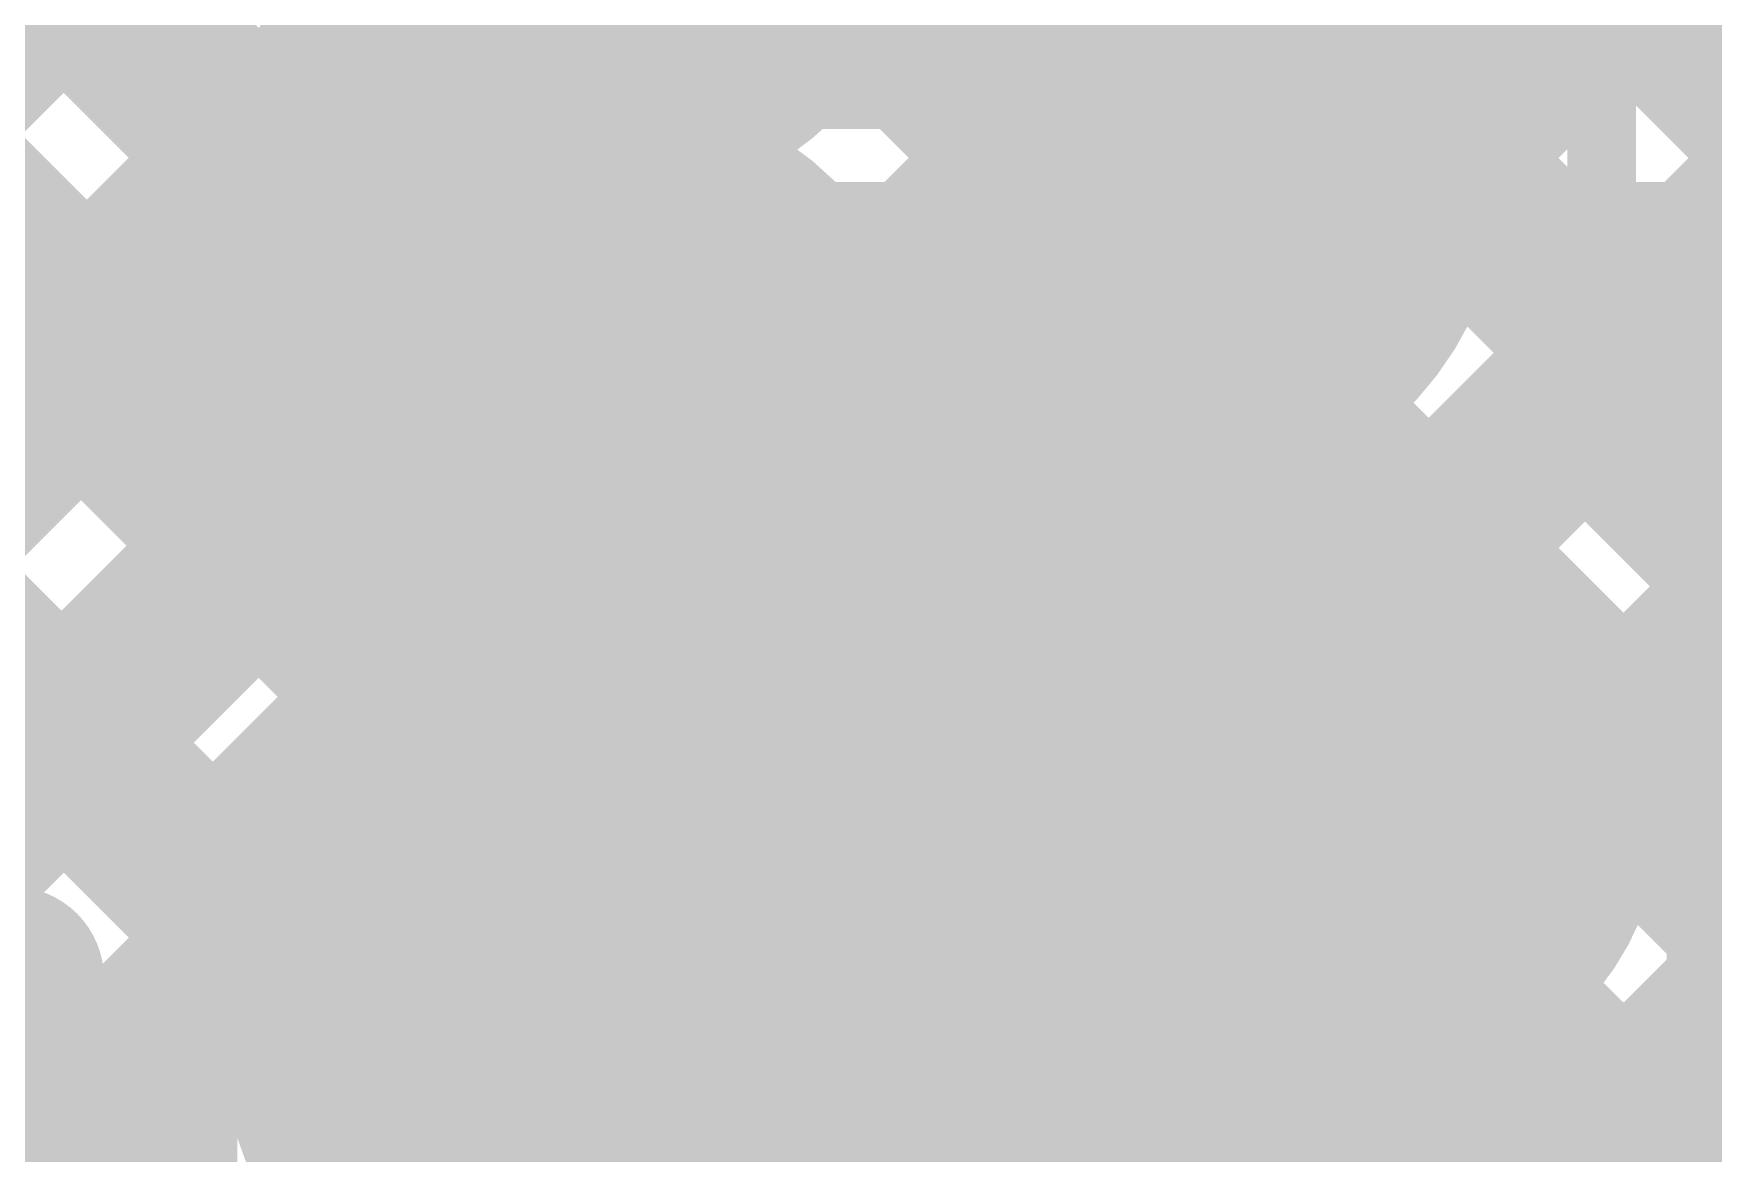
# Model space of a CAD drawing. Header units: millimetres. Extents: x 13 to 259, y -2 to 326.
# Drawn here: x 131.032 to 134.687, y 111.536 to 113.973 of the extents above; entities that cross this region are included whole.
import ezdxf

# ---------------------------------------------------------------- set-up
doc = ezdxf.new("R2010")
doc.units = ezdxf.units.MM
for name, color, linetype in [('BottomLayer', 5, 'Continuous'), ('ConnectLayer', 7, 'Continuous'), ('DrillDrawing', 1, 'Continuous'), ('Mechanical14', 56, 'Continuous'), ('Mechanical8', 56, 'Continuous'), ('MidLayer1', 16, 'Continuous'), ('MidLayer2', 76, 'Continuous'), ('MidLayer3', 90, 'Continuous'), ('MidLayer4', 156, 'Continuous'), ('MidLayer5', 130, 'Continuous'), ('MidLayer6', 216, 'Continuous'), ('MultiLayer', 9, 'Continuous'), ('TopLayer', 1, 'Continuous'), ('TopPaste', 8, 'Continuous'), ('TopSolder', 216, 'Continuous')]:
    doc.layers.add(name, color=color, linetype=linetype)

# ---------------------------------------------------------------- blocks, each defined once
blk = doc.blocks.new('SAMTEC_ASP_127797_01_185')
at = {"layer": 'Mechanical14', "const_width": 0.1}
for points in [[(-11.1252, -1.8796), (-11.7348, -1.8796)], [(-11.1252, -2.0206), (-11.1252, -1.8796)], [(-9.8552, -1.8796), (-10.4648, -1.8796)], [(-10.4648, -2.0206), (-10.4648, -1.8796)], [(-9.8552, -2.0206), (-9.8552, -1.8796)], [(-11.0109, -2.0206), (-11.1252, -2.0206)], [(-11.0109, -2.3762), (-11.0109, -2.0206)], [(-10.4648, -2.0206), (-10.5791, -2.0206)], [(-10.5791, -2.3762), (-10.5791, -2.0206)], [(-9.7409, -2.0206), (-9.8552, -2.0206)], [(-9.7409, -2.3762), (-9.7409, -2.0206)], [(-9.1948, -2.0206), (-9.3091, -2.0206)], [(-9.3091, -2.3762), (-9.3091, -2.0206)], [(-11.0109, -2.1336), (-11.8491, -2.1336)], [(-9.7409, -2.1336), (-10.5791, -2.1336)], [(-8.4709, -2.1336), (-9.3091, -2.1336)], [(-10.5791, -2.3762), (-11.0109, -2.3762)], [(-9.3091, -2.3762), (-9.7409, -2.3762)], [(-10.5791, -2.7038), (-11.0109, -2.7038)], [(-11.0109, -3.0594), (-11.0109, -2.7038)], [(-10.5791, -3.0594), (-10.5791, -2.7038)], [(-9.7409, -3.0594), (-9.7409, -2.7038)], [(-9.3091, -2.7038), (-9.7409, -2.7038)], [(-9.3091, -3.0594), (-9.3091, -2.7038)], [(-11.0109, -2.9464), (-11.8491, -2.9464)], [(-9.7409, -2.9464), (-10.5791, -2.9464)], [(-8.4709, -2.9464), (-9.3091, -2.9464)], [(-11.1252, -3.2004), (-11.1252, -3.0594)], [(-11.0109, -3.0594), (-11.1252, -3.0594)], [(-10.4648, -3.0594), (-10.5791, -3.0594)], [(-10.4648, -3.2004), (-10.4648, -3.0594)], [(-9.8552, -3.2004), (-9.8552, -3.0594)], [(-9.7409, -3.0594), (-9.8552, -3.0594)], [(-9.1948, -3.0594), (-9.3091, -3.0594)], [(-11.1252, -3.2004), (-11.7348, -3.2004)], [(-9.8552, -3.2004), (-10.4648, -3.2004)]]:
    blk.add_lwpolyline(points, dxfattribs=at)
at = {"layer": 'Mechanical14', "const_width": 0.05}
for points in [[(-11.1502, -1.8796, 1), (-11.1002, -1.8796, 1)], [(-11.1502, -1.8796, 1), (-11.1002, -1.8796, 1)], [(-10.4898, -1.8796, 1), (-10.4398, -1.8796, 1)], [(-10.4898, -1.8796, 1), (-10.4398, -1.8796, 1)], [(-9.8802, -1.8796, 1), (-9.8302, -1.8796, 1)], [(-9.8802, -1.8796, 1), (-9.8302, -1.8796, 1)], [(-11.1502, -2.0206, 1), (-11.1002, -2.0206, 1)], [(-11.1502, -2.0206, 1), (-11.1002, -2.0206, 1)], [(-11.0359, -2.0206, 1), (-10.9859, -2.0206, 1)], [(-11.0359, -2.0206, 1), (-10.9859, -2.0206, 1)], [(-10.6041, -2.0206, 1), (-10.5541, -2.0206, 1)], [(-10.6041, -2.0206, 1), (-10.5541, -2.0206, 1)], [(-10.4898, -2.0206, 1), (-10.4398, -2.0206, 1)], [(-10.4898, -2.0206, 1), (-10.4398, -2.0206, 1)], [(-9.8802, -2.0206, 1), (-9.8302, -2.0206, 1)], [(-9.8802, -2.0206, 1), (-9.8302, -2.0206, 1)], [(-9.7659, -2.0206, 1), (-9.7159, -2.0206, 1)], [(-9.7659, -2.0206, 1), (-9.7159, -2.0206, 1)], [(-9.3341, -2.0206, 1), (-9.2841, -2.0206, 1)], [(-9.3341, -2.0206, 1), (-9.2841, -2.0206, 1)], [(-11.0359, -2.1336, 1), (-10.9859, -2.1336, 1)], [(-10.6041, -2.1336, 1), (-10.5541, -2.1336, 1)], [(-9.7659, -2.1336, 1), (-9.7159, -2.1336, 1)], [(-9.3341, -2.1336, 1), (-9.2841, -2.1336, 1)], [(-11.0359, -2.3762, 1), (-10.9859, -2.3762, 1)], [(-11.0359, -2.3762, 1), (-10.9859, -2.3762, 1)], [(-10.6041, -2.3762, 1), (-10.5541, -2.3762, 1)], [(-10.6041, -2.3762, 1), (-10.5541, -2.3762, 1)], [(-9.7659, -2.3762, 1), (-9.7159, -2.3762, 1)], [(-9.7659, -2.3762, 1), (-9.7159, -2.3762, 1)], [(-9.3341, -2.3762, 1), (-9.2841, -2.3762, 1)], [(-9.3341, -2.3762, 1), (-9.2841, -2.3762, 1)], [(-11.0359, -2.7038, 1), (-10.9859, -2.7038, 1)], [(-11.0359, -2.7038, 1), (-10.9859, -2.7038, 1)], [(-10.6041, -2.7038, 1), (-10.5541, -2.7038, 1)], [(-10.6041, -2.7038, 1), (-10.5541, -2.7038, 1)], [(-9.7659, -2.7038, 1), (-9.7159, -2.7038, 1)], [(-9.7659, -2.7038, 1), (-9.7159, -2.7038, 1)], [(-9.3341, -2.7038, 1), (-9.2841, -2.7038, 1)], [(-9.3341, -2.7038, 1), (-9.2841, -2.7038, 1)], [(-11.0359, -2.9464, 1), (-10.9859, -2.9464, 1)], [(-10.6041, -2.9464, 1), (-10.5541, -2.9464, 1)], [(-9.7659, -2.9464, 1), (-9.7159, -2.9464, 1)], [(-9.3341, -2.9464, 1), (-9.2841, -2.9464, 1)], [(-11.1502, -3.0594, 1), (-11.1002, -3.0594, 1)], [(-11.1502, -3.0594, 1), (-11.1002, -3.0594, 1)], [(-11.0359, -3.0594, 1), (-10.9859, -3.0594, 1)], [(-11.0359, -3.0594, 1), (-10.9859, -3.0594, 1)], [(-10.6041, -3.0594, 1), (-10.5541, -3.0594, 1)], [(-10.6041, -3.0594, 1), (-10.5541, -3.0594, 1)], [(-10.4898, -3.0594, 1), (-10.4398, -3.0594, 1)], [(-10.4898, -3.0594, 1), (-10.4398, -3.0594, 1)], [(-9.8802, -3.0594, 1), (-9.8302, -3.0594, 1)], [(-9.8802, -3.0594, 1), (-9.8302, -3.0594, 1)], [(-9.7659, -3.0594, 1), (-9.7159, -3.0594, 1)], [(-9.7659, -3.0594, 1), (-9.7159, -3.0594, 1)], [(-9.3341, -3.0594, 1), (-9.2841, -3.0594, 1)], [(-9.3341, -3.0594, 1), (-9.2841, -3.0594, 1)], [(-11.1502, -3.2004, 1), (-11.1002, -3.2004, 1)], [(-11.1502, -3.2004, 1), (-11.1002, -3.2004, 1)], [(-10.4898, -3.2004, 1), (-10.4398, -3.2004, 1)], [(-10.4898, -3.2004, 1), (-10.4398, -3.2004, 1)], [(-9.8802, -3.2004, 1), (-9.8302, -3.2004, 1)], [(-9.8802, -3.2004, 1), (-9.8302, -3.2004, 1)]]:
    blk.add_lwpolyline(points, format="xyb", close=True, dxfattribs=at)
at = {"layer": 'Mechanical8', "const_width": 0.1}
for points in [[(-10.795, -1.905), (-10.795, -0.905)], [(-9.525, -1.905), (-9.525, -0.905)], [(-11.065, -1.905), (-12.065, -1.905)], [(-10.795, -1.905), (-11.795, -1.905)], [(-10.795, -2.905), (-10.795, -1.905)], [(-9.795, -1.905), (-10.795, -1.905)], [(-9.525, -1.905), (-10.525, -1.905)], [(-9.525, -2.905), (-9.525, -1.905)], [(-8.525, -1.905), (-9.525, -1.905)], [(-8.255, -1.905), (-9.255, -1.905)], [(-10.795, -3.175), (-10.795, -2.175)], [(-9.525, -3.175), (-9.525, -2.175)], [(-11.065, -3.175), (-12.065, -3.175)], [(-10.795, -3.175), (-11.795, -3.175)], [(-10.795, -4.175), (-10.795, -3.175)], [(-9.795, -3.175), (-10.795, -3.175)], [(-9.525, -3.175), (-10.525, -3.175)], [(-9.525, -4.175), (-9.525, -3.175)], [(-8.525, -3.175), (-9.525, -3.175)], [(-8.255, -3.175), (-9.255, -3.175)]]:
    blk.add_lwpolyline(points, dxfattribs=at)
at = {"layer": 'Mechanical8', "const_width": 0.05}
for points in [[(-10.82, -0.905, 1), (-10.77, -0.905, 1)], [(-9.55, -0.905, 1), (-9.5, -0.905, 1)], [(-11.09, -1.905, 1), (-11.04, -1.905, 1)], [(-10.82, -1.905, 1), (-10.77, -1.905, 1)], [(-10.82, -1.905, 1), (-10.77, -1.905, 1)], [(-10.82, -1.905, 1), (-10.77, -1.905, 1)], [(-10.82, -1.905, 1), (-10.77, -1.905, 1)], [(-10.55, -1.905, 1), (-10.5, -1.905, 1)], [(-9.82, -1.905, 1), (-9.77, -1.905, 1)], [(-9.55, -1.905, 1), (-9.5, -1.905, 1)], [(-9.55, -1.905, 1), (-9.5, -1.905, 1)], [(-9.55, -1.905, 1), (-9.5, -1.905, 1)], [(-9.55, -1.905, 1), (-9.5, -1.905, 1)], [(-9.28, -1.905, 1), (-9.23, -1.905, 1)], [(-10.82, -2.175, 1), (-10.77, -2.175, 1)], [(-9.55, -2.175, 1), (-9.5, -2.175, 1)], [(-10.82, -2.905, 1), (-10.77, -2.905, 1)], [(-9.55, -2.905, 1), (-9.5, -2.905, 1)], [(-11.09, -3.175, 1), (-11.04, -3.175, 1)], [(-10.82, -3.175, 1), (-10.77, -3.175, 1)], [(-10.82, -3.175, 1), (-10.77, -3.175, 1)], [(-10.82, -3.175, 1), (-10.77, -3.175, 1)], [(-10.82, -3.175, 1), (-10.77, -3.175, 1)], [(-10.55, -3.175, 1), (-10.5, -3.175, 1)], [(-9.82, -3.175, 1), (-9.77, -3.175, 1)], [(-9.55, -3.175, 1), (-9.5, -3.175, 1)], [(-9.55, -3.175, 1), (-9.5, -3.175, 1)], [(-9.55, -3.175, 1), (-9.5, -3.175, 1)], [(-9.55, -3.175, 1), (-9.5, -3.175, 1)], [(-9.28, -3.175, 1), (-9.23, -3.175, 1)], [(-10.82, -4.175, 1), (-10.77, -4.175, 1)], [(-9.55, -4.175, 1), (-9.5, -4.175, 1)]]:
    blk.add_lwpolyline(points, format="xyb", close=True, dxfattribs=at)
at = {"layer": 'TopLayer', "const_width": 0.32}
for points in [[(-10.955, -1.905, 1), (-10.635, -1.905, 1)], [(-9.685, -1.905, 1), (-9.365, -1.905, 1)], [(-10.955, -3.175, 1), (-10.635, -3.175, 1)], [(-9.685, -3.175, 1), (-9.365, -3.175, 1)]]:
    blk.add_lwpolyline(points, format="xyb", close=True, dxfattribs=at)
at = {"layer": 'TopPaste', "const_width": 0.32}
for points in [[(-10.955, -1.905, 1), (-10.635, -1.905, 1)], [(-9.685, -1.905, 1), (-9.365, -1.905, 1)], [(-10.955, -3.175, 1), (-10.635, -3.175, 1)], [(-9.685, -3.175, 1), (-9.365, -3.175, 1)]]:
    blk.add_lwpolyline(points, format="xyb", close=True, dxfattribs=at)
at = {"layer": 'TopSolder', "const_width": 0.4216}
for points in [[(-12.2758, -1.905, 1), (-11.8542, -1.905, 1)], [(-11.0058, -1.905, 1), (-10.5842, -1.905, 1)], [(-9.7358, -1.905, 1), (-9.3142, -1.905, 1)], [(-12.2758, -3.175, 1), (-11.8542, -3.175, 1)], [(-11.0058, -3.175, 1), (-10.5842, -3.175, 1)], [(-9.7358, -3.175, 1), (-9.3142, -3.175, 1)]]:
    blk.add_lwpolyline(points, format="xyb", close=True, dxfattribs=at)

msp = doc.modelspace()

# ---------------------------------------------------------------- linework, layer by layer
at = {"layer": 'BottomLayer', "const_width": 0.25}
for points in [[(132.1001, 113.0857, 1), (132.35, 113.0857, 1)], [(133.3701, 113.0857, 1), (133.62, 113.0857, 1)], [(132.1001, 111.8157, 1), (132.35, 111.8157, 1)], [(133.3701, 111.8157, 1), (133.62, 111.8157, 1)]]:
    msp.add_lwpolyline(points, format="xyb", close=True, dxfattribs=at)
at = {"layer": 'ConnectLayer', "const_width": 0.4}
for points in [[(125.5861, 121.3351), (137.0944, 109.8268)], [(124.2137, 120.162), (132.0104, 112.3653)], [(127.0845, 118.9882), (132.436, 113.6367)], [(125.4799, 118.8957), (132.0104, 112.3653)], [(127.177, 118.8957), (132.436, 113.6367)], [(128.0255, 118.8957), (137.0944, 109.8268)], [(126.476, 118.7482), (131.7668, 113.4574)], [(126.476, 118.7482), (131.7668, 113.4574)], [(126.7, 118.5241), (131.7668, 113.4574)], [(126.7, 117.6756), (132.0104, 112.3653)], [(133.608, 112.3948), (136.726, 115.5128)], [(133.608, 112.3948), (136.726, 115.5128)], [(133.9685, 112.7553), (136.726, 115.5128)], [(120.9938, 103.1747), (133.0535, 115.2344)], [(120.9938, 103.1747), (133.0535, 115.2344)], [(120.1551, 103.1846), (132.037, 115.0665)], [(120.1551, 103.1846), (132.037, 115.0665)], [(126.7, 109.7295), (132.037, 115.0665)], [(134.057, 111.9953), (137.1254, 115.0637)], [(134.057, 111.9953), (137.1254, 115.0637)], [(134.057, 111.9953), (137.1254, 115.0637)], [(132.6193, 112.2546), (135.2193, 114.8546)], [(132.6193, 112.2546), (135.2193, 114.8546)], [(134.035, 113.6704), (135.2193, 114.8546)], [(134.0424, 114.5758), (137.5252, 111.0931)], [(134.0424, 114.5758), (137.5252, 111.0931)], [(134.0424, 114.5758), (137.5252, 111.0931)], [(132.3333, 113.6657), (132.9151, 114.2475)], [(132.3333, 113.6657), (132.9151, 114.2475)], [(132.7456, 114.0781), (132.9151, 114.2475)], [(132.7762, 114.1451), (133.2844, 113.6368)], [(126.7, 108.881), (131.7835, 113.9644)], [(133.8922, 110.982), (136.8688, 113.9585)], [(133.8922, 110.982), (136.8688, 113.9585)], [(133.9461, 113.9754), (134.0289, 113.8926)], [(134.0349, 111.1247), (136.8688, 113.9585)], [(133.8993, 113.926), (134.0289, 113.7964)], [(133.8698, 113.9), (136.8493, 110.9204)], [(133.8698, 113.9), (136.8493, 110.9204)], [(134.0289, 113.7964), (134.0289, 113.8926)], [(132.3333, 113.6657), (132.5027, 113.8351)], [(132.3019, 113.7707), (132.436, 113.6367)], [(132.7857, 113.2695), (133.3112, 113.7951)], [(132.7857, 113.2695), (133.3112, 113.7951)], [(132.7857, 113.2696), (133.3112, 113.7951)], [(133.495, 113.6757), (133.495, 113.7657)], [(134.035, 113.6757), (134.035, 113.7657)], [(134.035, 113.7347), (136.8493, 110.9204)], [(130.0843, 113.4428), (131.6395, 111.8877)], [(130.0844, 113.4428), (131.6395, 111.8877)], [(130.0844, 113.4428), (131.6395, 111.8877)], [(133.078, 113.4257), (133.2258, 113.4257)], [(133.2258, 113.4257), (133.5451, 113.1064)], [(132.776, 113.2967), (133.706, 112.3667)], [(132.776, 113.2967), (133.706, 112.3667)], [(132.7761, 113.2966), (132.9101, 113.1626)], [(133.105, 112.2807), (133.105, 113.2783)], [(133.7312, 113.1901), (137.0944, 109.8268)], [(129.539, 113.1396), (136.8443, 105.8343)], [(129.539, 113.1396), (136.8443, 105.8343)], [(129.539, 113.1396), (131.7643, 110.9143)], [(133.105, 112.7404), (133.5081, 113.1434)], [(133.4453, 113.0806), (133.5004, 113.1357)], [(133.5451, 112.4526), (133.5451, 113.1064)], [(128.2627, 109.5951), (131.6451, 112.9775)], [(128.2627, 109.5951), (131.6451, 112.9775)], [(128.2627, 109.5951), (131.6451, 112.9775)], [(133.105, 112.9677), (133.5451, 112.5277)], [(132.6193, 112.2547), (133.0561, 112.6915)], [(132.5967, 112.6275), (133.0368, 112.1874)], [(132.5967, 112.6275), (133.0368, 112.1874)], [(132.5967, 112.6275), (133.0368, 112.1874)], [(128.5701, 109.054), (132.0412, 112.5251)], [(128.5701, 109.054), (132.0412, 112.5251)], [(128.5701, 109.054), (132.0412, 112.5251)], [(132.1231, 112.3968), (132.222, 112.4957)], [(133.495, 112.4057), (133.495, 112.4957)], [(134.035, 112.4057), (134.035, 112.4957)], [(134.375, 112.4631), (134.785, 112.0531)], [(134.375, 112.2807), (134.375, 112.4631)], [(134.375, 112.3133), (134.4499, 112.3882)], [(134.785, 106.0726), (134.785, 112.0531)], [(134.046, 112.0267), (136.7201, 109.3526)], [(134.046, 112.0267), (136.7201, 109.3526)], [(134.046, 112.0267), (136.7201, 109.3526)], [(134.085, 111.8188), (134.2535, 111.9873)], [(129.575, 110.5064), (130.985, 111.9164)], [(130.985, 111.6719), (130.985, 111.9164)], [(132.815, 111.8188), (132.9139, 111.9177)], [(133.8922, 110.982), (134.785, 111.8748)], [(134.1695, 111.9032), (134.785, 111.2877)], [(130.8736, 111.805), (130.985, 111.6935)], [(132.7388, 111.5256), (132.916, 111.7028)], [(132.7388, 111.5256), (132.916, 111.7028)], [(132.7388, 111.5256), (132.916, 111.7028)], [(132.7389, 111.5257), (132.916, 111.7028)], [(129.575, 110.2619), (130.985, 111.6719)], [(132.7746, 111.601), (133.2804, 111.0953)], [(132.7746, 111.601), (133.2804, 111.0953)], [(132.7746, 111.601), (133.2804, 111.0953)], [(132.7746, 111.601), (133.2804, 111.0953)], [(128.0456, 107.6809), (131.7861, 111.4215)], [(128.0456, 107.6809), (131.7861, 111.4215)], [(128.0456, 107.681), (131.7861, 111.4215)], [(133.8667, 111.3575), (149.9721, 95.2521)], [(133.8667, 111.3575), (149.9721, 95.2521)], [(133.8667, 111.3575), (134.785, 110.4391)]]:
    msp.add_lwpolyline(points, dxfattribs=at)
at = {"layer": 'ConnectLayer'}
for points, const_width in [([(132.815, 114.3557, 1), (131.6351, 114.3557, 1)], 0.4), ([(134.085, 114.3557, 1), (132.9051, 114.3557, 1)], 0.4), ([(134.085, 114.3557, 1), (132.9051, 114.3557, 1)], 0.4), ([(132.6762, 114.1451, 1), (132.8762, 114.1451, 1)], 0.2), ([(132.6456, 114.0781, 1), (132.8456, 114.0781, 1)], 0.2), ([(133.8752, 114.0128, 1), (134.0752, 114.0128, 1)], 0.2), ([(133.8752, 114.0128, 1), (134.0752, 114.0128, 1)], 0.2), ([(133.8752, 114.0128, 1), (134.0752, 114.0128, 1)], 0.2), ([(131.6835, 113.9644, 1), (131.8835, 113.9644, 1)], 0.2), ([(133.8461, 113.9754, 1), (134.0461, 113.9754, 1)], 0.2), ([(133.7993, 113.926, 1), (133.9993, 113.926, 1)], 0.2), ([(133.7698, 113.9, 1), (133.9698, 113.9, 1)], 0.2), ([(133.7698, 113.9, 1), (133.9698, 113.9, 1)], 0.2), ([(133.9289, 113.8926, 1), (134.1289, 113.8926, 1)], 0.2), ([(133.9289, 113.8926, 1), (134.1289, 113.8926, 1)], 0.2), ([(132.4027, 113.8351, 1), (132.6027, 113.8351, 1)], 0.2), ([(132.2019, 113.7707, 1), (132.4019, 113.7707, 1)], 0.2), ([(133.2112, 113.7951, 1), (133.4112, 113.7951, 1)], 0.2), ([(133.2112, 113.7951, 1), (133.4112, 113.7951, 1)], 0.2), ([(133.2112, 113.7951, 1), (133.4112, 113.7951, 1)], 0.2), ([(133.9289, 113.7964, 1), (134.1289, 113.7964, 1)], 0.2), ([(133.9289, 113.7964, 1), (134.1289, 113.7964, 1)], 0.2), ([(133.395, 113.7657, 1), (133.595, 113.7657, 1)], 0.2), ([(133.395, 113.7657, 1), (133.595, 113.7657, 1)], 0.2), ([(133.935, 113.7657, 1), (134.135, 113.7657, 1)], 0.2), ([(133.935, 113.7657, 1), (134.135, 113.7657, 1)], 0.2), ([(133.935, 113.7657, 1), (134.135, 113.7657, 1)], 0.2), ([(133.935, 113.7347, 1), (134.135, 113.7347, 1)], 0.2), ([(132.815, 113.0857, 1), (131.6351, 113.0857, 1)], 0.4), ([(132.815, 113.0857, 1), (131.6351, 113.0857, 1)], 0.4), ([(132.815, 113.0857, 1), (131.6351, 113.0857, 1)], 0.4), ([(132.2333, 113.6657, 1), (132.4333, 113.6657, 1)], 0.2), ([(132.2333, 113.6657, 1), (132.4333, 113.6657, 1)], 0.2), ([(132.2333, 113.6657, 1), (132.4333, 113.6657, 1)], 0.2), ([(133.395, 113.6757, 1), (133.595, 113.6757, 1)], 0.2), ([(133.395, 113.6757, 1), (133.595, 113.6757, 1)], 0.2), ([(133.935, 113.6757, 1), (134.135, 113.6757, 1)], 0.2), ([(133.935, 113.6757, 1), (134.135, 113.6757, 1)], 0.2), ([(133.935, 113.6757, 1), (134.135, 113.6757, 1)], 0.2), ([(133.935, 113.6704, 1), (134.135, 113.6704, 1)], 0.2), ([(132.336, 113.6367, 1), (132.536, 113.6367, 1)], 0.2), ([(132.336, 113.6367, 1), (132.536, 113.6367, 1)], 0.2), ([(132.336, 113.6367, 1), (132.536, 113.6367, 1)], 0.2), ([(133.1844, 113.6368, 1), (133.3844, 113.6368, 1)], 0.2), ([(131.6668, 113.4574, 1), (131.8668, 113.4574, 1)], 0.2), ([(131.6668, 113.4574, 1), (131.8668, 113.4574, 1)], 0.2), ([(131.6668, 113.4574, 1), (131.8668, 113.4574, 1)], 0.2), ([(132.978, 113.4257, 1), (133.178, 113.4257, 1)], 0.2), ([(132.978, 113.4257, 1), (133.178, 113.4257, 1)], 0.2), ([(132.978, 113.4257, 1), (133.178, 113.4257, 1)], 0.2), ([(133.1258, 113.4257, 1), (133.3258, 113.4257, 1)], 0.2), ([(133.1258, 113.4257, 1), (133.3258, 113.4257, 1)], 0.2), ([(132.676, 113.2967, 1), (132.876, 113.2967, 1)], 0.2), ([(132.676, 113.2967, 1), (132.876, 113.2967, 1)], 0.2), ([(132.6761, 113.2966, 1), (132.8761, 113.2966, 1)], 0.2), ([(132.6857, 113.2696, 1), (132.8857, 113.2696, 1)], 0.2), ([(132.6857, 113.2695, 1), (132.8857, 113.2695, 1)], 0.2), ([(132.6857, 113.2695, 1), (132.8857, 113.2695, 1)], 0.2), ([(133.005, 113.2783, 1), (133.205, 113.2783, 1)], 0.2), ([(133.005, 113.2783, 1), (133.205, 113.2783, 1)], 0.2), ([(133.005, 113.2783, 1), (133.205, 113.2783, 1)], 0.2), ([(133.6312, 113.1901, 1), (133.8312, 113.1901, 1)], 0.2), ([(132.8101, 113.1626, 1), (133.0101, 113.1626, 1)], 0.2), ([(133.395, 113.1357, 1), (133.595, 113.1357, 1)], 0.2), ([(133.395, 113.1357, 1), (133.595, 113.1357, 1)], 0.2), ([(133.395, 113.1357, 1), (133.595, 113.1357, 1)], 0.2), ([(133.4004, 113.1357, 1), (133.6004, 113.1357, 1)], 0.2), ([(133.4081, 113.1434, 1), (133.6081, 113.1434, 1)], 0.2), ([(131.5351, 113.0857, 1), (131.7351, 113.0857, 1)], 0.2), ([(131.5351, 113.0857, 1), (131.7351, 113.0857, 1)], 0.2), ([(131.5351, 113.0857, 1), (131.7351, 113.0857, 1)], 0.2), ([(132.715, 113.0857, 1), (132.915, 113.0857, 1)], 0.2), ([(132.715, 113.0857, 1), (132.915, 113.0857, 1)], 0.2), ([(132.715, 113.0857, 1), (132.915, 113.0857, 1)], 0.2), ([(133.3453, 113.0806, 1), (133.5453, 113.0806, 1)], 0.2), ([(133.4451, 113.1064, 1), (133.6451, 113.1064, 1)], 0.2), ([(133.4451, 113.1064, 1), (133.6451, 113.1064, 1)], 0.2), ([(133.395, 113.0357, 1), (133.595, 113.0357, 1)], 0.2), ([(133.395, 113.0357, 1), (133.595, 113.0357, 1)], 0.2), ([(133.395, 113.0357, 1), (133.595, 113.0357, 1)], 0.2), ([(131.5451, 112.9775, 1), (131.7451, 112.9775, 1)], 0.2), ([(131.5451, 112.9775, 1), (131.7451, 112.9775, 1)], 0.2), ([(131.5451, 112.9775, 1), (131.7451, 112.9775, 1)], 0.2), ([(133.005, 112.9677, 1), (133.205, 112.9677, 1)], 0.2), ([(133.8685, 112.7553, 1), (134.0685, 112.7553, 1)], 0.2), ([(133.005, 112.7404, 1), (133.205, 112.7404, 1)], 0.2), ([(132.9561, 112.6915, 1), (133.1561, 112.6915, 1)], 0.2), ([(132.4967, 112.6275, 1), (132.6967, 112.6275, 1)], 0.2), ([(132.4967, 112.6275, 1), (132.6967, 112.6275, 1)], 0.2), ([(132.4967, 112.6275, 1), (132.6967, 112.6275, 1)], 0.2), ([(131.9412, 112.5251, 1), (132.1412, 112.5251, 1)], 0.2), ([(131.9412, 112.5251, 1), (132.1412, 112.5251, 1)], 0.2), ([(131.9412, 112.5251, 1), (132.1412, 112.5251, 1)], 0.2), ([(133.4451, 112.5277, 1), (133.6451, 112.5277, 1)], 0.2), ([(132.122, 112.4957, 1), (132.322, 112.4957, 1)], 0.2), ([(133.395, 112.4957, 1), (133.595, 112.4957, 1)], 0.2), ([(133.395, 112.4957, 1), (133.595, 112.4957, 1)], 0.2), ([(133.935, 112.4957, 1), (134.135, 112.4957, 1)], 0.2), ([(133.935, 112.4957, 1), (134.135, 112.4957, 1)], 0.2), ([(133.935, 112.4957, 1), (134.135, 112.4957, 1)], 0.2), ([(133.4451, 112.4526, 1), (133.6451, 112.4526, 1)], 0.2), ([(134.275, 112.4631, 1), (134.475, 112.4631, 1)], 0.2), ([(134.275, 112.4631, 1), (134.475, 112.4631, 1)], 0.2), ([(132.815, 111.8157, 1), (131.6351, 111.8157, 1)], 0.4), ([(132.815, 111.8157, 1), (131.6351, 111.8157, 1)], 0.4), ([(132.815, 111.8157, 1), (131.6351, 111.8157, 1)], 0.4), ([(132.0231, 112.3968, 1), (132.2231, 112.3968, 1)], 0.2), ([(132.0231, 112.3968, 1), (132.2231, 112.3968, 1)], 0.2), ([(132.1281, 112.4057, 1), (132.3281, 112.4057, 1)], 0.2), ([(134.085, 111.8157, 1), (132.9051, 111.8157, 1)], 0.4), ([(134.085, 111.8157, 1), (132.9051, 111.8157, 1)], 0.4), ([(133.395, 112.4057, 1), (133.595, 112.4057, 1)], 0.2), ([(133.395, 112.4057, 1), (133.595, 112.4057, 1)], 0.2), ([(133.3981, 112.4057, 1), (133.5981, 112.4057, 1)], 0.2), ([(133.508, 112.3948, 1), (133.708, 112.3948, 1)], 0.2), ([(133.508, 112.3948, 1), (133.708, 112.3948, 1)], 0.2), ([(133.935, 112.4057, 1), (134.135, 112.4057, 1)], 0.2), ([(133.935, 112.4057, 1), (134.135, 112.4057, 1)], 0.2), ([(133.935, 112.4057, 1), (134.135, 112.4057, 1)], 0.2), ([(134.3499, 112.3882, 1), (134.5499, 112.3882, 1)], 0.2), ([(131.9104, 112.3653, 1), (132.1104, 112.3653, 1)], 0.2), ([(131.9104, 112.3653, 1), (132.1104, 112.3653, 1)], 0.2), ([(131.9104, 112.3653, 1), (132.1104, 112.3653, 1)], 0.2), ([(133.606, 112.3667, 1), (133.806, 112.3667, 1)], 0.2), ([(133.606, 112.3667, 1), (133.806, 112.3667, 1)], 0.2), ([(134.275, 112.3133, 1), (134.475, 112.3133, 1)], 0.2), ([(133.005, 112.2807, 1), (133.205, 112.2807, 1)], 0.2), ([(134.275, 112.2807, 1), (134.475, 112.2807, 1)], 0.2), ([(134.275, 112.2807, 1), (134.475, 112.2807, 1)], 0.2), ([(134.275, 112.2807, 1), (134.475, 112.2807, 1)], 0.2), ([(132.5193, 112.2547, 1), (132.7193, 112.2547, 1)], 0.2), ([(132.5193, 112.2546, 1), (132.7193, 112.2546, 1)], 0.2), ([(132.5193, 112.2546, 1), (132.7193, 112.2546, 1)], 0.2), ([(133.0044, 112.2579, 1), (133.2044, 112.2579, 1)], 0.2), ([(132.9368, 112.1874, 1), (133.1368, 112.1874, 1)], 0.2), ([(132.9368, 112.1874, 1), (133.1368, 112.1874, 1)], 0.2), ([(132.9368, 112.1874, 1), (133.1368, 112.1874, 1)], 0.2), ([(133.8752, 112.1586, 1), (134.0752, 112.1586, 1)], 0.2), ([(133.8752, 112.1586, 1), (134.0752, 112.1586, 1)], 0.2), ([(133.8752, 112.1586, 1), (134.0752, 112.1586, 1)], 0.2), ([(134.685, 112.0531, 1), (134.885, 112.0531, 1)], 0.2), ([(134.685, 112.0531, 1), (134.885, 112.0531, 1)], 0.2), ([(133.946, 112.0267, 1), (134.146, 112.0267, 1)], 0.2), ([(133.946, 112.0267, 1), (134.146, 112.0267, 1)], 0.2), ([(133.946, 112.0267, 1), (134.146, 112.0267, 1)], 0.2), ([(133.957, 111.9953, 1), (134.157, 111.9953, 1)], 0.2), ([(133.957, 111.9953, 1), (134.157, 111.9953, 1)], 0.2), ([(133.957, 111.9953, 1), (134.157, 111.9953, 1)], 0.2), ([(134.1535, 111.9873, 1), (134.3535, 111.9873, 1)], 0.2), ([(134.1535, 111.9873, 1), (134.3535, 111.9873, 1)], 0.2), ([(134.1535, 111.9873, 1), (134.3535, 111.9873, 1)], 0.2), ([(130.885, 111.9164, 1), (131.085, 111.9164, 1)], 0.2), ([(130.885, 111.9164, 1), (131.085, 111.9164, 1)], 0.2), ([(132.8139, 111.9177, 1), (133.0139, 111.9177, 1)], 0.2), ([(132.8139, 111.9177, 1), (133.0139, 111.9177, 1)], 0.2), ([(131.5395, 111.8877, 1), (131.7395, 111.8877, 1)], 0.2), ([(131.5395, 111.8877, 1), (131.7395, 111.8877, 1)], 0.2), ([(131.5395, 111.8877, 1), (131.7395, 111.8877, 1)], 0.2), ([(134.0695, 111.9032, 1), (134.2695, 111.9032, 1)], 0.2), ([(134.685, 111.8748, 1), (134.885, 111.8748, 1)], 0.2), ([(130.7736, 111.805, 1), (130.9736, 111.805, 1)], 0.2), ([(131.5351, 111.8157, 1), (131.7351, 111.8157, 1)], 0.2), ([(131.5351, 111.8157, 1), (131.7351, 111.8157, 1)], 0.2), ([(131.5351, 111.8157, 1), (131.7351, 111.8157, 1)], 0.2), ([(132.715, 111.8188, 1), (132.915, 111.8188, 1)], 0.2), ([(132.715, 111.8157, 1), (132.915, 111.8157, 1)], 0.2), ([(132.715, 111.8157, 1), (132.915, 111.8157, 1)], 0.2), ([(132.715, 111.8157, 1), (132.915, 111.8157, 1)], 0.2), ([(132.715, 111.8157, 1), (132.915, 111.8157, 1)], 0.2), ([(132.8051, 111.8157, 1), (133.0051, 111.8157, 1)], 0.2), ([(132.8051, 111.8157, 1), (133.0051, 111.8157, 1)], 0.2), ([(133.985, 111.8188, 1), (134.185, 111.8188, 1)], 0.2), ([(133.985, 111.8157, 1), (134.185, 111.8157, 1)], 0.2), ([(133.985, 111.8157, 1), (134.185, 111.8157, 1)], 0.2), ([(133.985, 111.8157, 1), (134.185, 111.8157, 1)], 0.2), ([(133.985, 111.8157, 1), (134.185, 111.8157, 1)], 0.2), ([(133.985, 111.8157, 1), (134.185, 111.8157, 1)], 0.2), ([(130.885, 111.6935, 1), (131.085, 111.6935, 1)], 0.2), ([(132.816, 111.7028, 1), (133.016, 111.7028, 1)], 0.2), ([(132.816, 111.7028, 1), (133.016, 111.7028, 1)], 0.2), ([(132.816, 111.7028, 1), (133.016, 111.7028, 1)], 0.2), ([(132.816, 111.7028, 1), (133.016, 111.7028, 1)], 0.2), ([(130.885, 111.6719, 1), (131.085, 111.6719, 1)], 0.2), ([(130.885, 111.6719, 1), (131.085, 111.6719, 1)], 0.2), ([(132.6746, 111.601, 1), (132.8746, 111.601, 1)], 0.2), ([(132.6746, 111.601, 1), (132.8746, 111.601, 1)], 0.2), ([(132.6746, 111.601, 1), (132.8746, 111.601, 1)], 0.2), ([(132.6746, 111.601, 1), (132.8746, 111.601, 1)], 0.2), ([(132.6388, 111.5256, 1), (132.8388, 111.5256, 1)], 0.2), ([(132.6388, 111.5256, 1), (132.8388, 111.5256, 1)], 0.2), ([(132.6388, 111.5256, 1), (132.8388, 111.5256, 1)], 0.2), ([(132.6389, 111.5257, 1), (132.8389, 111.5257, 1)], 0.2), ([(133.8752, 111.4728, 1), (134.0752, 111.4728, 1)], 0.2), ([(133.8752, 111.4728, 1), (134.0752, 111.4728, 1)], 0.2), ([(133.8752, 111.4728, 1), (134.0752, 111.4728, 1)], 0.2), ([(131.6861, 111.4215, 1), (131.8861, 111.4215, 1)], 0.2), ([(131.6861, 111.4215, 1), (131.8861, 111.4215, 1)], 0.2), ([(131.6861, 111.4215, 1), (131.8861, 111.4215, 1)], 0.2), ([(131.7035, 111.4029, 1), (131.9035, 111.4029, 1)], 0.2), ([(131.7035, 111.4029, 1), (131.9035, 111.4029, 1)], 0.2), ([(131.7035, 111.4029, 1), (131.9035, 111.4029, 1)], 0.2), ([(133.7667, 111.3575, 1), (133.9667, 111.3575, 1)], 0.2), ([(133.7667, 111.3575, 1), (133.9667, 111.3575, 1)], 0.2), ([(133.7667, 111.3575, 1), (133.9667, 111.3575, 1)], 0.2)]:
    msp.add_lwpolyline(points, format="xyb", close=True, dxfattribs=dict(at, const_width=const_width))
at = {"layer": 'ConnectLayer', "const_width": 0.4}
for points in [[(133.495, 113.7657, -1), (133.495, 114.9457)], [(134.085, 114.3557, -0.156291), (133.9752, 114.0128)], [(133.9752, 114.0128, -0.119394), (134.035, 113.7657)], [(133.9752, 114.0128, -0.119394), (134.035, 113.7657)], [(133.495, 112.4957, -1), (133.495, 113.6757)], [(134.035, 113.6757, -0.414214), (133.495, 113.1357)], [(134.035, 113.6757, -0.414214), (133.495, 113.1357)], [(133.078, 113.4257, -0.091023), (133.105, 113.2783)], [(133.078, 113.4257, -0.091023), (133.105, 113.2783)], [(133.495, 113.0357, -1), (133.495, 113.1357)], [(133.495, 113.0357, -0.414214), (134.035, 112.4957)], [(133.495, 113.0357, -0.414214), (134.035, 112.4957)], [(132.1231, 112.3968, -0.044773), (132.2281, 112.4057)], [(133.495, 111.2257, -1), (133.495, 112.4057)], [(133.1044, 112.2579, -0.184254), (133.4981, 112.4057)], [(134.035, 112.4057, -0.119394), (133.9752, 112.1586)], [(134.035, 112.4057, -0.119394), (133.9752, 112.1586)], [(134.375, 112.2807, -0.198912), (134.2535, 111.9873)], [(134.375, 112.2807, -0.198912), (134.2535, 111.9873)], [(133.9752, 112.1586, -0.156291), (134.085, 111.8157)], [(134.085, 111.8157, -1.090868), (132.9139, 111.9177)], [(132.815, 111.8157, -0.671961), (131.8035, 111.4029)], [(134.085, 111.8157, -0.156291), (133.9752, 111.4728)], [(133.9752, 111.4728, -0.119394), (134.035, 111.2257)], [(133.9752, 111.4728, -0.119394), (134.035, 111.2257)], [(131.8035, 111.4029, -0.138171), (131.6935, 111.2066)], [(131.8035, 111.4029, -0.138171), (131.6935, 111.2066)]]:
    msp.add_lwpolyline(points, format="xyb", dxfattribs=at)
at = {"layer": 'DrillDrawing', "const_width": 0.0508}
for points in [[(132.098, 113.2127), (132.098, 113.3397)], [(132.098, 113.3397), (132.352, 113.3397)], [(132.352, 113.2127), (132.352, 113.3397)], [(133.368, 113.2127), (133.368, 113.3397)], [(133.368, 113.3397), (133.622, 113.3397)], [(133.622, 113.2127), (133.622, 113.3397)], [(131.971, 112.9587), (131.971, 113.2127)], [(131.971, 113.2127), (132.098, 113.2127)], [(132.352, 113.2127), (132.479, 113.2127)], [(132.479, 112.9587), (132.479, 113.2127)], [(133.241, 112.9587), (133.241, 113.2127)], [(133.241, 113.2127), (133.368, 113.2127)], [(133.622, 113.2127), (133.749, 113.2127)], [(133.749, 112.9587), (133.749, 113.2127)], [(131.971, 112.9587), (132.098, 112.9587)], [(132.098, 112.8317), (132.098, 112.9587)], [(132.352, 112.9587), (132.479, 112.9587)], [(132.352, 112.8317), (132.352, 112.9587)], [(133.241, 112.9587), (133.368, 112.9587)], [(133.368, 112.8317), (133.368, 112.9587)], [(133.622, 112.9587), (133.749, 112.9587)], [(133.622, 112.8317), (133.622, 112.9587)], [(132.098, 112.8317), (132.352, 112.8317)], [(133.368, 112.8317), (133.622, 112.8317)], [(132.098, 111.9427), (132.098, 112.0697)], [(132.098, 112.0697), (132.352, 112.0697)], [(132.352, 111.9427), (132.352, 112.0697)], [(133.368, 111.9427), (133.368, 112.0697)], [(133.368, 112.0697), (133.622, 112.0697)], [(133.622, 111.9427), (133.622, 112.0697)], [(131.971, 111.6887), (131.971, 111.9427)], [(131.971, 111.9427), (132.098, 111.9427)], [(132.352, 111.9427), (132.479, 111.9427)], [(132.479, 111.6887), (132.479, 111.9427)], [(133.241, 111.6887), (133.241, 111.9427)], [(133.241, 111.9427), (133.368, 111.9427)], [(133.622, 111.9427), (133.749, 111.9427)], [(133.749, 111.6887), (133.749, 111.9427)], [(131.971, 111.6887), (132.098, 111.6887)], [(132.098, 111.5617), (132.098, 111.6887)], [(132.352, 111.6887), (132.479, 111.6887)], [(132.352, 111.5617), (132.352, 111.6887)], [(133.241, 111.6887), (133.368, 111.6887)], [(133.368, 111.5617), (133.368, 111.6887)], [(133.622, 111.6887), (133.749, 111.6887)], [(133.622, 111.5617), (133.622, 111.6887)], [(132.098, 111.5617), (132.352, 111.5617)], [(133.368, 111.5617), (133.622, 111.5617)]]:
    msp.add_lwpolyline(points, dxfattribs=at)
at = {"layer": 'DrillDrawing', "const_width": 0.0254}
for points in [[(132.0853, 113.3397, 1), (132.1107, 113.3397, 1)], [(132.0853, 113.3397, 1), (132.1107, 113.3397, 1)], [(132.3393, 113.3397, 1), (132.3647, 113.3397, 1)], [(132.3393, 113.3397, 1), (132.3647, 113.3397, 1)], [(133.3553, 113.3397, 1), (133.3807, 113.3397, 1)], [(133.3553, 113.3397, 1), (133.3807, 113.3397, 1)], [(133.6093, 113.3397, 1), (133.6347, 113.3397, 1)], [(133.6093, 113.3397, 1), (133.6347, 113.3397, 1)], [(131.9583, 113.2127, 1), (131.9837, 113.2127, 1)], [(131.9583, 113.2127, 1), (131.9837, 113.2127, 1)], [(132.0853, 113.2127, 1), (132.1107, 113.2127, 1)], [(132.0853, 113.2127, 1), (132.1107, 113.2127, 1)], [(132.3393, 113.2127, 1), (132.3647, 113.2127, 1)], [(132.3393, 113.2127, 1), (132.3647, 113.2127, 1)], [(132.4663, 113.2127, 1), (132.4917, 113.2127, 1)], [(132.4663, 113.2127, 1), (132.4917, 113.2127, 1)], [(133.2283, 113.2127, 1), (133.2537, 113.2127, 1)], [(133.2283, 113.2127, 1), (133.2537, 113.2127, 1)], [(133.3553, 113.2127, 1), (133.3807, 113.2127, 1)], [(133.3553, 113.2127, 1), (133.3807, 113.2127, 1)], [(133.6093, 113.2127, 1), (133.6347, 113.2127, 1)], [(133.6093, 113.2127, 1), (133.6347, 113.2127, 1)], [(133.7363, 113.2127, 1), (133.7617, 113.2127, 1)], [(133.7363, 113.2127, 1), (133.7617, 113.2127, 1)], [(131.9583, 112.9587, 1), (131.9837, 112.9587, 1)], [(131.9583, 112.9587, 1), (131.9837, 112.9587, 1)], [(132.0853, 112.9587, 1), (132.1107, 112.9587, 1)], [(132.0853, 112.9587, 1), (132.1107, 112.9587, 1)], [(132.3393, 112.9587, 1), (132.3647, 112.9587, 1)], [(132.3393, 112.9587, 1), (132.3647, 112.9587, 1)], [(132.4663, 112.9587, 1), (132.4917, 112.9587, 1)], [(132.4663, 112.9587, 1), (132.4917, 112.9587, 1)], [(133.2283, 112.9587, 1), (133.2537, 112.9587, 1)], [(133.2283, 112.9587, 1), (133.2537, 112.9587, 1)], [(133.3553, 112.9587, 1), (133.3807, 112.9587, 1)], [(133.3553, 112.9587, 1), (133.3807, 112.9587, 1)], [(133.6093, 112.9587, 1), (133.6347, 112.9587, 1)], [(133.6093, 112.9587, 1), (133.6347, 112.9587, 1)], [(133.7363, 112.9587, 1), (133.7617, 112.9587, 1)], [(133.7363, 112.9587, 1), (133.7617, 112.9587, 1)], [(132.0853, 112.8317, 1), (132.1107, 112.8317, 1)], [(132.0853, 112.8317, 1), (132.1107, 112.8317, 1)], [(132.3393, 112.8317, 1), (132.3647, 112.8317, 1)], [(132.3393, 112.8317, 1), (132.3647, 112.8317, 1)], [(133.3553, 112.8317, 1), (133.3807, 112.8317, 1)], [(133.3553, 112.8317, 1), (133.3807, 112.8317, 1)], [(133.6093, 112.8317, 1), (133.6347, 112.8317, 1)], [(133.6093, 112.8317, 1), (133.6347, 112.8317, 1)], [(132.0853, 112.0697, 1), (132.1107, 112.0697, 1)], [(132.0853, 112.0697, 1), (132.1107, 112.0697, 1)], [(132.3393, 112.0697, 1), (132.3647, 112.0697, 1)], [(132.3393, 112.0697, 1), (132.3647, 112.0697, 1)], [(133.3553, 112.0697, 1), (133.3807, 112.0697, 1)], [(133.3553, 112.0697, 1), (133.3807, 112.0697, 1)], [(133.6093, 112.0697, 1), (133.6347, 112.0697, 1)], [(133.6093, 112.0697, 1), (133.6347, 112.0697, 1)], [(131.9583, 111.9427, 1), (131.9837, 111.9427, 1)], [(131.9583, 111.9427, 1), (131.9837, 111.9427, 1)], [(132.0853, 111.9427, 1), (132.1107, 111.9427, 1)], [(132.0853, 111.9427, 1), (132.1107, 111.9427, 1)], [(132.3393, 111.9427, 1), (132.3647, 111.9427, 1)], [(132.3393, 111.9427, 1), (132.3647, 111.9427, 1)], [(132.4663, 111.9427, 1), (132.4917, 111.9427, 1)], [(132.4663, 111.9427, 1), (132.4917, 111.9427, 1)], [(133.2283, 111.9427, 1), (133.2537, 111.9427, 1)], [(133.2283, 111.9427, 1), (133.2537, 111.9427, 1)], [(133.3553, 111.9427, 1), (133.3807, 111.9427, 1)], [(133.3553, 111.9427, 1), (133.3807, 111.9427, 1)], [(133.6093, 111.9427, 1), (133.6347, 111.9427, 1)], [(133.6093, 111.9427, 1), (133.6347, 111.9427, 1)], [(133.7363, 111.9427, 1), (133.7617, 111.9427, 1)], [(133.7363, 111.9427, 1), (133.7617, 111.9427, 1)], [(131.9583, 111.6887, 1), (131.9837, 111.6887, 1)], [(131.9583, 111.6887, 1), (131.9837, 111.6887, 1)], [(132.0853, 111.6887, 1), (132.1107, 111.6887, 1)], [(132.0853, 111.6887, 1), (132.1107, 111.6887, 1)], [(132.3393, 111.6887, 1), (132.3647, 111.6887, 1)], [(132.3393, 111.6887, 1), (132.3647, 111.6887, 1)], [(132.4663, 111.6887, 1), (132.4917, 111.6887, 1)], [(132.4663, 111.6887, 1), (132.4917, 111.6887, 1)], [(133.2283, 111.6887, 1), (133.2537, 111.6887, 1)], [(133.2283, 111.6887, 1), (133.2537, 111.6887, 1)], [(133.3553, 111.6887, 1), (133.3807, 111.6887, 1)], [(133.3553, 111.6887, 1), (133.3807, 111.6887, 1)], [(133.6093, 111.6887, 1), (133.6347, 111.6887, 1)], [(133.6093, 111.6887, 1), (133.6347, 111.6887, 1)], [(133.7363, 111.6887, 1), (133.7617, 111.6887, 1)], [(133.7363, 111.6887, 1), (133.7617, 111.6887, 1)], [(132.0853, 111.5617, 1), (132.1107, 111.5617, 1)], [(132.0853, 111.5617, 1), (132.1107, 111.5617, 1)], [(132.3393, 111.5617, 1), (132.3647, 111.5617, 1)], [(132.3393, 111.5617, 1), (132.3647, 111.5617, 1)], [(133.3553, 111.5617, 1), (133.3807, 111.5617, 1)], [(133.3553, 111.5617, 1), (133.3807, 111.5617, 1)], [(133.6093, 111.5617, 1), (133.6347, 111.5617, 1)], [(133.6093, 111.5617, 1), (133.6347, 111.5617, 1)]]:
    msp.add_lwpolyline(points, format="xyb", close=True, dxfattribs=at)
at = {"layer": 'MidLayer1', "const_width": 0.25}
for points in [[(132.1001, 113.0857, 1), (132.35, 113.0857, 1)], [(133.3701, 113.0857, 1), (133.62, 113.0857, 1)], [(132.1001, 111.8157, 1), (132.35, 111.8157, 1)], [(133.3701, 111.8157, 1), (133.62, 111.8157, 1)]]:
    msp.add_lwpolyline(points, format="xyb", close=True, dxfattribs=at)
at = {"layer": 'MidLayer2'}
for points, const_width in [([(131.2817, 114.5), (132.2067, 113.575)], 0.15), ([(130.8744, 113.8), (132.2744, 112.4)], 0.12), ([(132.2067, 113.575), (136.525, 113.575)], 0.15), ([(132.2744, 112.4), (135.8397, 112.4)], 0.12)]:
    msp.add_lwpolyline(points, dxfattribs=dict(at, const_width=const_width))
for points, const_width in [([(132.1692, 113.575, 1), (132.2442, 113.575, 1)], 0.075), ([(132.1692, 113.575, 1), (132.2442, 113.575, 1)], 0.075), ([(132.1001, 113.0857, 1), (132.35, 113.0857, 1)], 0.25), ([(133.3701, 113.0857, 1), (133.62, 113.0857, 1)], 0.25), ([(132.2444, 112.4, 1), (132.3044, 112.4, 1)], 0.06), ([(132.2444, 112.4, 1), (132.3044, 112.4, 1)], 0.06), ([(132.1001, 111.8157, 1), (132.35, 111.8157, 1)], 0.25), ([(133.3701, 111.8157, 1), (133.62, 111.8157, 1)], 0.25)]:
    msp.add_lwpolyline(points, format="xyb", close=True, dxfattribs=dict(at, const_width=const_width))
at = {"layer": 'MidLayer3', "const_width": 0.15}
for points in [[(125.475, 108.375), (131.9208, 114.8207)], [(134.4439, 112.9812), (134.4439, 114.0645)], [(127.2362, 109.1646), (131.9123, 113.8407)], [(131.9123, 113.8407), (133.3977, 113.8407)], [(133.3977, 113.8407), (133.96, 113.2783)], [(129.16, 110.6783), (132.0324, 113.5507)], [(132.0324, 113.5507), (132.4177, 113.5507)], [(132.4177, 113.5507), (132.69, 113.2783)], [(132.69, 112.2807), (132.69, 113.2783)], [(133.96, 112.2807), (133.96, 113.2783)], [(131.4, 112.2607), (132.225, 113.0857)], [(134.4439, 112.9812), (135.2, 112.225)], [(131.4, 111.5), (131.4, 112.2607)], [(132.225, 111.8157), (132.69, 112.2807)], [(133.525, 111.8457), (133.96, 112.2807)], [(129.45, 109.55), (131.4, 111.5)]]:
    msp.add_lwpolyline(points, dxfattribs=at)
at = {"layer": 'MidLayer3'}
for points, const_width in [([(131.8748, 113.8407, 1), (131.9498, 113.8407, 1)], 0.075), ([(131.8748, 113.8407, 1), (131.9498, 113.8407, 1)], 0.075), ([(133.3602, 113.8407, 1), (133.4352, 113.8407, 1)], 0.075), ([(133.3602, 113.8407, 1), (133.4352, 113.8407, 1)], 0.075), ([(131.9949, 113.5507, 1), (132.0699, 113.5507, 1)], 0.075), ([(131.9949, 113.5507, 1), (132.0699, 113.5507, 1)], 0.075), ([(132.3802, 113.5507, 1), (132.4552, 113.5507, 1)], 0.075), ([(132.3802, 113.5507, 1), (132.4552, 113.5507, 1)], 0.075), ([(132.6525, 113.2783, 1), (132.7276, 113.2783, 1)], 0.075), ([(132.6525, 113.2783, 1), (132.7276, 113.2783, 1)], 0.075), ([(133.9225, 113.2783, 1), (133.9976, 113.2783, 1)], 0.075), ([(133.9225, 113.2783, 1), (133.9976, 113.2783, 1)], 0.075), ([(132.1001, 113.0857, 1), (132.35, 113.0857, 1)], 0.25), ([(133.3701, 113.0857, 1), (133.62, 113.0857, 1)], 0.25), ([(132.1875, 113.0857, 1), (132.2625, 113.0857, 1)], 0.075), ([(134.4064, 112.9812, 1), (134.4814, 112.9812, 1)], 0.075), ([(134.4064, 112.9812, 1), (134.4814, 112.9812, 1)], 0.075), ([(131.3625, 112.2607, 1), (131.4375, 112.2607, 1)], 0.075), ([(131.3625, 112.2607, 1), (131.4375, 112.2607, 1)], 0.075), ([(132.6525, 112.2807, 1), (132.7276, 112.2807, 1)], 0.075), ([(132.6525, 112.2807, 1), (132.7276, 112.2807, 1)], 0.075), ([(133.9225, 112.2807, 1), (133.9976, 112.2807, 1)], 0.075), ([(133.9225, 112.2807, 1), (133.9976, 112.2807, 1)], 0.075), ([(132.1001, 111.8157, 1), (132.35, 111.8157, 1)], 0.25), ([(133.3701, 111.8157, 1), (133.62, 111.8157, 1)], 0.25), ([(133.4875, 111.8457, 1), (133.5625, 111.8457, 1)], 0.075), ([(132.1875, 111.8157, 1), (132.2625, 111.8157, 1)], 0.075), ([(131.3625, 111.5, 1), (131.4375, 111.5, 1)], 0.075), ([(131.3625, 111.5, 1), (131.4375, 111.5, 1)], 0.075)]:
    msp.add_lwpolyline(points, format="xyb", close=True, dxfattribs=dict(at, const_width=const_width))
at = {"layer": 'MidLayer4', "const_width": 0.25}
for points in [[(132.1001, 113.0857, 1), (132.35, 113.0857, 1)], [(133.3701, 113.0857, 1), (133.62, 113.0857, 1)], [(132.1001, 111.8157, 1), (132.35, 111.8157, 1)], [(133.3701, 111.8157, 1), (133.62, 111.8157, 1)]]:
    msp.add_lwpolyline(points, format="xyb", close=True, dxfattribs=at)
at = {"layer": 'MidLayer5', "const_width": 0.25}
for points in [[(132.1001, 113.0857, 1), (132.35, 113.0857, 1)], [(133.3701, 113.0857, 1), (133.62, 113.0857, 1)], [(132.1001, 111.8157, 1), (132.35, 111.8157, 1)], [(133.3701, 111.8157, 1), (133.62, 111.8157, 1)]]:
    msp.add_lwpolyline(points, format="xyb", close=True, dxfattribs=at)
at = {"layer": 'MidLayer6', "const_width": 0.25}
for points in [[(132.1001, 113.0857, 1), (132.35, 113.0857, 1)], [(133.3701, 113.0857, 1), (133.62, 113.0857, 1)], [(132.1001, 111.8157, 1), (132.35, 111.8157, 1)], [(133.3701, 111.8157, 1), (133.62, 111.8157, 1)]]:
    msp.add_lwpolyline(points, format="xyb", close=True, dxfattribs=at)
at = {"layer": 'MultiLayer', "const_width": 0.25}
for points in [[(132.1001, 113.0857, 1), (132.35, 113.0857, 1)], [(133.3701, 113.0857, 1), (133.62, 113.0857, 1)], [(132.1001, 111.8157, 1), (132.35, 111.8157, 1)], [(133.3701, 111.8157, 1), (133.62, 111.8157, 1)]]:
    msp.add_lwpolyline(points, format="xyb", close=True, dxfattribs=at)
at = {"layer": 'TopLayer', "const_width": 0.25}
for points in [[(132.1001, 113.0857, 1), (132.35, 113.0857, 1)], [(133.3701, 113.0857, 1), (133.62, 113.0857, 1)], [(132.1001, 111.8157, 1), (132.35, 111.8157, 1)], [(133.3701, 111.8157, 1), (133.62, 111.8157, 1)]]:
    msp.add_lwpolyline(points, format="xyb", close=True, dxfattribs=at)

# ---------------------------------------------------------------- block references
at = {"rotation": 270}
msp.add_blockref('SAMTEC_ASP_127797_01_185', (135.4, 102.2907), dxfattribs=at)

doc.saveas('drawing.dxf')
